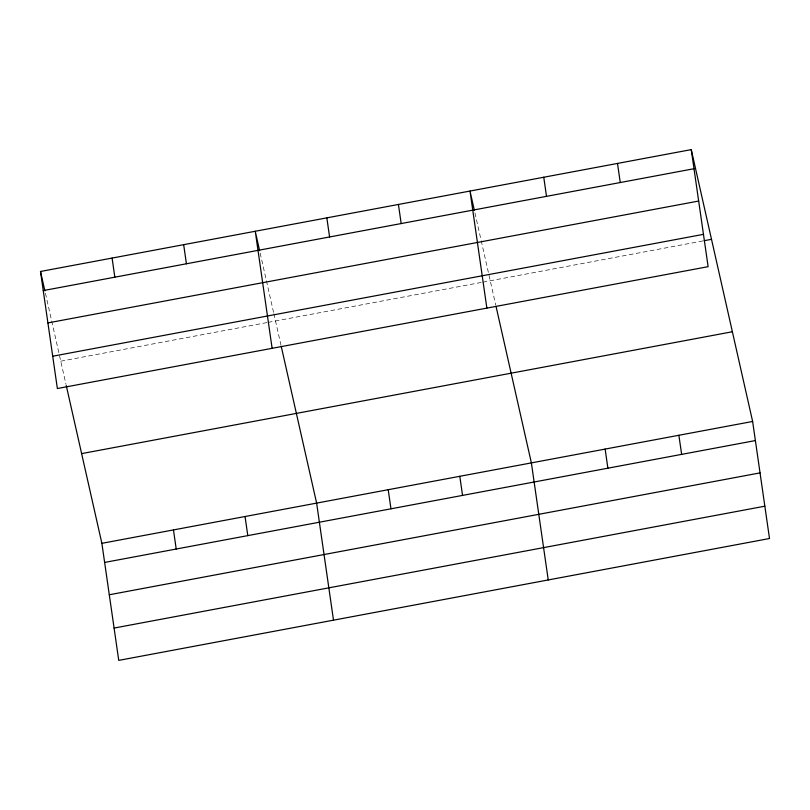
<?xml version="1.0" encoding="UTF-8"?>
<svg xmlns="http://www.w3.org/2000/svg" width="810" height="810" viewBox="0 0 810 810"><rect width="100%" height="100%" fill="white"/><g stroke="black" fill="none" stroke-linecap="round" stroke-linejoin="round"><path stroke-width="0.61" stroke-dasharray="4.05 3.04" d="M60.75 361.199L266.865 322.593M268.1 322.37L481.616 282.376M482.851 282.153L702.908 240.934M474.923 212.878L480.948 239.547M481.221 240.752L495.74 305.087M260.172 253.095L273.588 312.488M273.861 313.703L280.999 345.303M45.431 293.301L65.974 384.304"/><path stroke-width="1.21" d="M691.254 149.617L708.122 266.672L57.368 388.537L40.5 271.482L691.254 149.617L752.632 421.463L769.5 538.518L118.746 660.383L101.878 543.328L66.248 385.519M43.254 290.587L694.008 168.723M47.911 322.917L698.665 201.042M52.711 356.218L703.465 234.343M704.133 240.712L711.514 239.325M81.618 453.62L732.382 331.756M101.878 543.328L752.632 421.463M104.632 562.434L755.386 440.569M109.289 594.763L760.043 472.888M114.088 628.064L764.842 506.189M474.376 210.448L470.002 191.049L486.871 308.104M496.024 306.301L531.38 462.905L548.238 579.95M259.625 250.665L255.251 231.265L272.119 348.32M281.272 346.518L316.629 503.111L333.497 620.166M40.5 271.482L44.884 290.881M678.881 435.274L681.635 454.38M617.503 163.428L620.258 182.534M605.131 449.084L607.885 468.19M543.753 177.238L546.507 196.344M459.796 476.31L462.54 495.416M398.419 204.454L401.173 223.56M388.213 489.716L390.967 508.822M326.835 217.86L329.589 236.965M245.045 516.517L247.799 535.623M183.667 244.671L186.422 263.776M173.461 529.922L176.215 549.028M112.084 258.076L114.838 277.182"/></g></svg>
